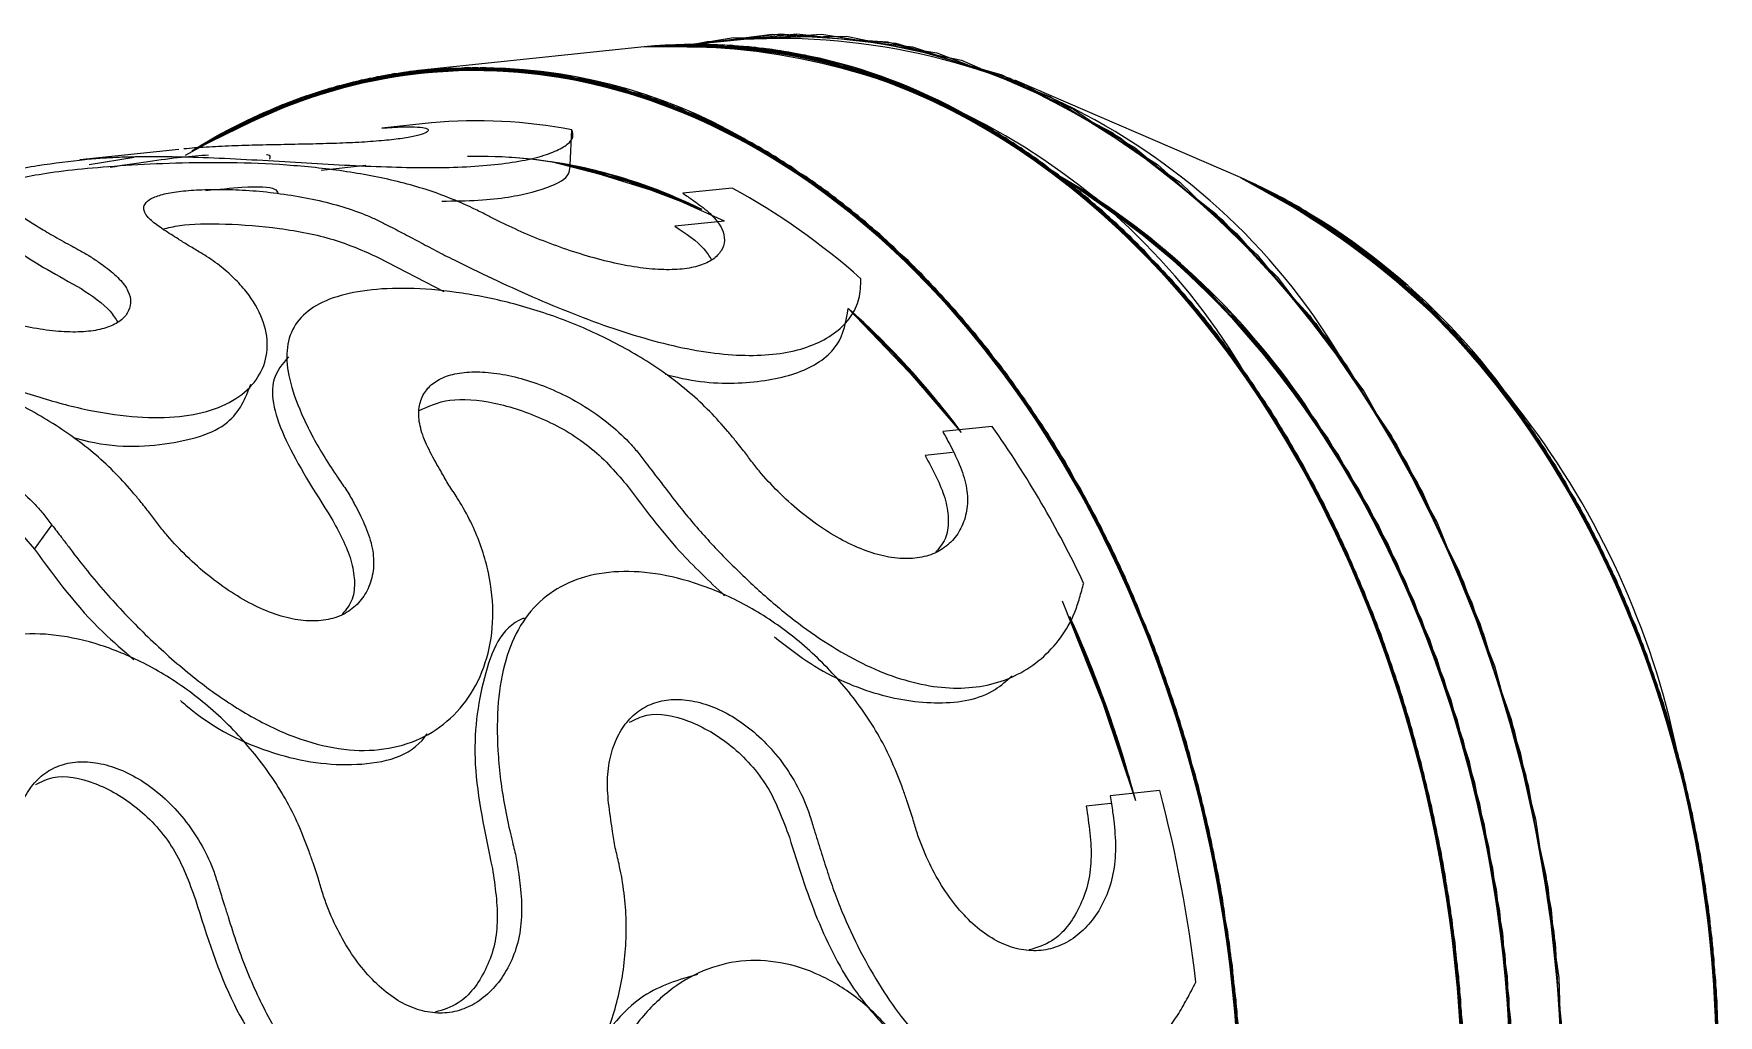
# Model space of a CAD drawing. Header units: millimetres. Extents: x -696 to 165, y -344 to 645.
# Drawn here: x 109.23 to 132.88, y 630.84 to 644.61 of the extents above; entities that cross this region are included whole.
import ezdxf

# ---------------------------------------------------------------- set-up
doc = ezdxf.new("R2010")
doc.units = ezdxf.units.MM

msp = doc.modelspace()

# ---------------------------------------------------------------- linework, layer by layer
at = {"color": 7, "linetype": 'Continuous', "lineweight": 15}
for p, q in [((117.798, 644.429), (114.671, 644.101)), ((126.174, 642.596), (123.005, 643.962)), ((111.264, 642.99), (109.874, 642.844)), ((113.892, 642.763), (113.261, 642.697))]:
    msp.add_line(p, q, dxfattribs=at)
at = {"color": 144, "linetype": 'Continuous', "lineweight": 0}
for p, q in [((114.811, 643.362), (114.116, 643.289)), ((116.758, 642.771), (116.783, 643.265)), ((110.635, 642.879), (110.006, 642.772)), ((119.036, 642.448), (118.341, 642.375)), ((118.926, 641.985), (118.231, 641.912)), ((114.062, 641.475), (114.986, 640.997)), ((122.685, 639.104), (121.99, 639.031)), ((122.13, 638.735), (121.743, 638.694)), ((109.235, 637.382), (109.482, 637.719)), ((125.037, 633.992), (124.342, 633.919)), ((124.352, 633.812), (124.006, 633.775))]:
    msp.add_line(p, q, dxfattribs=at)
at = {"color": 7, "linetype": 'Continuous', "lineweight": 15, "flags": 128}
for points in [[(128.668, 634.536), (127.972, 636.628), (127.051, 638.562), (125.927, 640.287), (124.631, 641.759), (123.196, 642.939), (121.658, 643.797), (120.059, 644.311), (118.439, 644.468), (117.798, 644.429)], [(120.655, 616.576), (122.236, 616.909), (123.74, 617.595), (125.128, 618.615), (126.364, 619.943), (127.416, 621.544), (128.257, 623.378), (128.865, 625.396), (129.224, 627.547), (129.324, 629.774), (129.165, 632.02), (128.748, 634.227), (128.086, 636.338), (127.195, 638.297), (126.099, 640.055), (124.825, 641.566), (123.408, 642.789), (121.883, 643.695), (120.29, 644.259), (118.67, 644.467), (117.798, 644.429)], [(120.719, 616.582), (121.112, 616.634), (122.675, 617.07), (124.15, 617.853), (125.498, 618.964), (126.685, 620.374), (127.679, 622.047), (128.455, 623.938), (128.993, 626), (129.279, 628.178), (129.305, 630.417), (129.071, 632.657), (128.583, 634.843), (127.854, 636.915), (126.902, 638.822), (125.752, 640.514), (124.434, 641.946), (122.981, 643.082), (121.433, 643.892), (119.828, 644.356), (118.208, 644.46), (117.798, 644.429)], [(120.719, 616.582), (121.339, 616.675), (122.892, 617.161), (124.351, 617.992), (125.678, 619.148), (126.839, 620.598), (127.804, 622.304), (128.547, 624.223), (129.05, 626.305), (129.299, 628.495), (129.288, 630.738), (129.017, 632.974), (128.494, 635.147), (127.731, 637.199), (126.749, 639.078), (125.573, 640.735), (124.233, 642.127), (122.765, 643.218), (121.206, 643.98), (119.596, 644.393), (117.978, 644.446), (117.798, 644.429)], [(127.924, 622.567), (128.634, 624.512), (129.101, 626.613), (129.313, 628.814), (129.265, 631.059), (128.958, 633.29), (128.399, 635.449), (127.604, 637.479), (126.592, 639.33), (125.391, 640.951), (124.031, 642.302), (122.547, 643.348), (120.978, 644.061), (119.365, 644.423), (117.798, 644.429)], [(120.719, 616.582), (121.452, 616.698), (123, 617.209), (124.451, 618.064), (125.767, 619.242), (126.915, 620.712), (127.864, 622.435), (128.591, 624.367), (129.076, 626.459), (129.307, 628.655), (129.277, 630.899), (128.988, 633.132), (128.447, 635.298), (127.668, 637.34), (126.671, 639.204), (125.482, 640.844), (124.132, 642.215), (122.656, 643.284), (121.092, 644.021), (119.48, 644.409), (117.863, 644.436)], [(118.497, 644.468), (118.682, 644.504), (120.291, 644.606), (121.91, 644.346), (123.495, 643.732), (125.008, 642.779), (126.407, 641.512), (127.657, 639.964), (128.726, 638.174), (129.585, 636.19), (130.213, 634.062), (130.593, 631.846), (130.716, 629.599), (130.578, 627.379), (130.183, 625.244), (129.54, 623.249), (128.668, 621.446), (127.588, 619.881), (126.328, 618.595), (124.921, 617.622), (123.403, 616.985), (121.815, 616.703), (121.41, 616.689)], [(118.497, 644.468), (119.024, 644.556), (120.639, 644.58), (122.254, 644.244), (123.827, 643.556), (125.318, 642.533), (126.688, 641.203), (127.902, 639.599), (128.928, 637.764), (129.74, 635.744), (130.316, 633.593), (130.641, 631.365), (130.708, 629.119), (130.514, 626.913), (130.065, 624.803), (129.372, 622.845), (128.453, 621.089), (127.332, 619.581), (126.038, 618.359), (124.604, 617.456), (123.068, 616.895), (121.469, 616.69), (121.41, 616.689)], [(117.527, 616.248), (119.109, 616.581), (120.613, 617.267), (122.001, 618.287), (123.237, 619.615), (124.289, 621.216), (125.13, 623.05), (125.738, 625.068), (126.096, 627.219), (126.197, 629.446), (126.038, 631.692), (125.621, 633.899), (124.959, 636.01), (124.068, 637.969), (122.972, 639.727), (121.698, 641.238), (120.281, 642.461), (118.756, 643.367), (117.162, 643.932), (115.543, 644.139), (113.938, 643.986), (112.39, 643.475), (111.354, 642.905)], [(124.797, 622.239), (125.507, 624.184), (125.974, 626.285), (126.186, 628.486), (126.138, 630.731), (125.83, 632.962), (125.272, 635.121), (124.477, 637.151), (123.465, 639.002), (122.264, 640.623), (120.904, 641.974), (119.42, 643.02), (117.851, 643.733), (116.237, 644.095), (114.621, 644.096), (113.044, 643.737), (111.547, 643.027), (111.448, 642.965)], [(126.178, 630.089), (125.944, 632.329), (125.456, 634.515), (124.727, 636.587), (123.775, 638.494), (122.625, 640.186), (121.306, 641.618), (119.854, 642.754), (118.306, 643.564), (116.701, 644.028), (115.081, 644.133), (113.488, 643.876), (111.964, 643.265), (111.48, 642.985)], [(126.161, 630.41), (125.89, 632.646), (125.367, 634.819), (124.604, 636.871), (123.622, 638.75), (122.446, 640.407), (121.106, 641.799), (119.638, 642.89), (118.079, 643.652), (116.469, 644.065), (114.851, 644.118), (113.265, 643.81), (111.755, 643.149), (111.492, 642.993)], [(125.541, 634.208), (124.845, 636.3), (123.924, 638.234), (122.8, 639.959), (121.504, 641.431), (120.068, 642.611), (118.531, 643.469), (116.932, 643.983), (115.312, 644.14), (113.713, 643.935), (112.176, 643.373), (111.518, 643.009)], [(114.071, 616.747), (115.101, 616.424), (116.721, 616.216), (118.325, 616.37), (119.873, 616.881), (121.324, 617.736), (122.64, 618.914), (123.788, 620.384), (124.737, 622.107), (125.464, 624.039), (125.949, 626.131), (126.179, 628.327), (126.15, 630.571), (125.861, 632.804), (125.32, 634.97), (124.541, 637.012), (123.544, 638.877), (122.355, 640.516), (121.005, 641.887), (119.529, 642.956), (117.965, 643.693), (116.353, 644.081), (114.736, 644.108), (114.736, 644.108)], [(118.519, 642.191), (117.872, 642.461), (116.498, 642.816)], [(118.539, 642.181), (117.351, 642.63), (116.544, 642.809)], [(118.57, 642.166), (117.317, 642.639), (116.584, 642.802)], [(118.549, 642.176), (118.286, 642.296), (116.758, 642.771)], [(126.077, 619.591), (126.714, 620.216), (127.802, 621.625), (128.695, 623.28), (129.368, 625.136), (129.804, 627.142), (129.99, 629.244), (129.921, 631.385), (129.599, 633.506), (129.033, 635.548), (128.239, 637.458), (127.237, 639.181), (126.056, 640.672), (124.727, 641.89), (123.664, 642.598)], [(126.077, 619.591), (126.371, 619.864), (127.51, 621.195), (128.461, 622.784), (129.2, 624.588), (129.705, 626.557), (129.963, 628.637), (129.967, 630.773), (129.717, 632.905), (129.219, 634.976), (128.488, 636.929), (127.543, 638.71), (126.41, 640.272), (125.119, 641.572), (123.707, 642.573), (123.664, 642.598)], [(126.077, 619.591), (127.043, 620.591), (128.078, 622.074), (128.911, 623.791), (129.518, 625.696), (129.883, 627.735), (129.996, 629.855), (129.855, 631.995), (129.462, 634.1), (128.829, 636.11), (127.973, 637.971), (126.917, 639.633), (125.69, 641.049), (124.325, 642.182), (123.664, 642.598)], [(126.174, 642.596), (127.392, 641.938), (128.718, 640.882), (129.912, 639.542), (130.94, 637.957), (131.771, 636.172), (132.383, 634.239), (132.756, 632.213), (132.882, 630.153), (132.755, 628.118), (132.38, 626.166), (131.768, 624.353), (130.936, 622.733), (129.907, 621.35), (128.712, 620.246), (128.532, 620.113)], [(126.174, 642.596), (126.487, 642.452), (127.879, 641.595), (129.162, 640.434), (130.3, 639.002), (131.261, 637.34), (132.016, 635.496), (132.544, 633.523), (132.83, 631.479), (132.866, 629.42), (132.649, 627.408), (132.188, 625.5), (131.495, 623.75), (130.589, 622.209), (129.498, 620.922), (128.532, 620.113)], [(122.227, 639.056), (121.605, 639.818), (120.677, 640.749)], [(122.227, 639.056), (121.577, 639.849), (120.678, 640.747)], [(122.227, 639.056), (121.231, 640.22), (120.679, 640.747)], [(122.227, 639.056), (121.116, 640.336), (120.723, 640.707)], [(122.227, 639.056), (121.145, 640.307), (120.728, 640.703)], [(120.719, 616.582), (122.125, 616.873), (123.636, 617.534), (125.033, 618.531), (126.282, 619.838), (127.348, 621.422), (128.204, 623.24), (128.829, 625.247), (129.206, 627.39), (129.326, 629.614), (129.185, 631.861), (128.786, 634.072), (128.141, 636.192), (127.266, 638.164), (126.183, 639.937)], [(124.701, 633.848), (124.442, 634.721), (123.674, 636.651)], [(124.701, 633.848), (124.485, 634.587), (123.781, 636.422)], [(124.701, 633.848), (124.471, 634.631), (123.786, 636.41)], [(124.701, 633.848), (124.238, 635.309), (123.808, 636.362)], [(124.701, 633.848), (124.222, 635.352), (123.809, 636.36)], [(120.719, 616.582), (120.884, 616.601), (122.456, 616.986), (123.946, 617.721), (125.315, 618.786), (126.526, 620.156), (127.55, 621.793), (128.358, 623.656), (128.931, 625.697), (129.254, 627.862), (129.318, 630.095), (129.121, 632.339), (128.668, 634.536)], [(114.471, 616.603), (114.527, 616.585), (116.142, 616.249), (117.757, 616.273), (119.329, 616.658), (120.819, 617.393), (122.188, 618.458), (123.399, 619.828), (124.423, 621.465), (125.231, 623.328), (125.804, 625.369), (126.127, 627.534), (126.19, 629.767), (125.994, 632.011), (125.541, 634.208)]]:
    msp.add_lwpolyline(points, dxfattribs=at)
at = {"color": 144, "linetype": 'Continuous', "lineweight": 0, "flags": 128}
for points in [[(120.719, 616.582), (120.769, 616.588), (122.346, 616.947), (123.843, 617.657), (125.222, 618.7), (126.446, 620.049), (127.483, 621.668), (128.308, 623.517), (128.899, 625.546), (129.239, 627.704), (129.322, 629.935), (129.143, 632.18), (128.709, 634.382), (128.03, 636.483), (127.123, 638.43), (126.013, 640.172), (124.729, 641.663), (123.302, 642.865), (121.771, 643.747), (120.174, 644.286), (118.554, 644.468), (117.798, 644.429)], [(120.719, 616.582), (120.998, 616.617), (122.566, 617.027), (124.048, 617.786), (125.407, 618.875), (126.606, 620.264), (127.615, 621.919), (128.407, 623.797), (128.963, 625.848), (129.267, 628.02), (129.312, 630.256), (129.097, 632.499), (128.627, 634.69), (127.914, 636.772), (126.977, 638.693), (125.84, 640.401), (124.533, 641.853), (123.089, 643.011), (121.546, 643.846), (119.943, 644.334), (118.323, 644.465), (117.798, 644.429)], [(120.719, 616.582), (122.014, 616.84), (123.531, 617.476), (124.938, 618.45), (126.198, 619.735), (127.278, 621.3), (128.151, 623.104), (128.793, 625.099), (129.188, 627.234), (129.326, 629.453), (129.203, 631.701), (128.823, 633.917), (128.195, 636.044), (127.336, 638.029), (126.267, 639.818), (125.017, 641.366), (123.618, 642.633), (122.106, 643.586), (120.52, 644.2), (118.901, 644.46), (117.798, 644.429)], [(129.29, 628.337), (129.297, 630.577), (129.045, 632.816), (128.539, 634.995), (127.793, 637.058), (126.826, 638.951), (125.663, 640.625), (124.334, 642.037), (122.873, 643.151), (121.319, 643.937), (119.712, 644.375), (118.093, 644.454), (117.798, 644.429)], [(124.842, 618.369), (126.114, 619.634), (127.208, 621.18), (128.096, 622.968), (128.755, 624.951), (129.168, 627.078), (129.325, 629.293), (129.221, 631.54), (128.859, 633.761), (128.248, 635.897), (127.404, 637.893), (126.35, 639.698), (125.112, 641.265), (123.722, 642.553), (122.217, 643.529), (120.635, 644.168), (119.017, 644.453), (117.798, 644.429)], [(120.719, 616.582), (121.678, 616.749), (123.214, 617.31), (124.648, 618.214), (125.942, 619.435), (127.063, 620.943), (127.982, 622.699), (128.675, 624.658), (129.125, 626.767), (129.318, 628.974), (129.251, 631.22), (128.926, 633.447), (128.35, 635.599), (127.538, 637.618), (126.512, 639.454), (125.299, 641.057), (123.928, 642.387), (122.437, 643.41), (120.864, 644.098), (119.249, 644.435), (117.798, 644.429)], [(118.497, 644.468), (119.944, 644.614), (121.564, 644.432), (123.16, 643.893), (124.692, 643.011), (126.118, 641.809), (127.403, 640.317), (128.513, 638.576), (129.42, 636.629), (130.099, 634.528), (130.533, 632.326), (130.711, 630.08), (130.629, 627.85), (130.288, 625.692), (129.698, 623.662), (128.873, 621.814), (127.835, 620.194), (126.612, 618.846), (125.233, 617.803), (123.736, 617.092), (122.159, 616.733), (121.41, 616.689)], [(118.497, 644.468), (119.713, 644.611), (121.333, 644.48), (122.935, 643.991), (124.478, 643.157), (125.922, 641.999), (127.23, 640.547), (128.367, 638.838), (129.304, 636.918), (130.016, 634.835), (130.487, 632.644), (130.702, 630.402), (130.657, 628.165), (130.353, 625.994), (129.797, 623.943), (129.005, 622.065), (127.996, 620.41), (126.797, 619.02), (125.438, 617.932), (123.956, 617.173), (122.388, 616.763), (121.41, 616.689)], [(118.497, 644.468), (119.598, 644.606), (121.217, 644.501), (122.822, 644.038), (124.371, 643.228), (125.823, 642.092), (127.142, 640.66), (128.292, 638.968), (129.244, 637.061), (129.973, 634.988), (130.461, 632.803), (130.695, 630.562), (130.669, 628.324), (130.383, 626.145), (129.845, 624.084), (129.069, 622.192), (128.075, 620.52), (126.888, 619.11), (125.54, 617.999), (124.065, 617.215), (122.502, 616.78), (121.41, 616.689)], [(126.191, 628.646), (126.124, 630.892), (125.799, 633.119), (125.223, 635.271), (124.411, 637.29), (123.385, 639.126), (122.171, 640.729), (120.801, 642.059), (119.31, 643.082), (117.737, 643.77), (116.122, 644.107), (114.507, 644.082), (112.934, 643.698), (111.489, 642.991)], [(126.162, 628.009), (126.17, 630.249), (125.918, 632.488), (125.412, 634.667), (124.666, 636.73), (123.699, 638.623), (122.536, 640.297), (121.207, 641.709), (119.746, 642.823), (118.192, 643.609), (116.585, 644.047), (114.966, 644.126), (113.377, 643.844), (111.859, 643.208), (111.501, 642.998)], [(126.199, 629.126), (126.076, 631.373), (125.696, 633.589), (125.068, 635.716), (124.209, 637.701), (123.14, 639.49), (121.89, 641.038), (120.491, 642.305), (118.979, 643.258), (117.393, 643.872), (115.774, 644.132), (114.165, 644.03), (112.607, 643.569), (111.534, 643.019)], [(121.715, 618.041), (122.987, 619.306), (124.081, 620.852), (124.969, 622.64), (125.628, 624.623), (126.041, 626.75), (126.198, 628.965), (126.094, 631.212), (125.731, 633.433), (125.121, 635.569), (124.277, 637.565), (123.223, 639.37), (121.985, 640.937), (120.595, 642.225), (119.089, 643.201), (117.507, 643.84), (115.89, 644.125), (114.279, 644.049), (112.715, 643.614), (111.553, 643.03)], [(126.195, 629.607), (126.016, 631.852), (125.582, 634.054), (124.903, 636.156), (123.996, 638.102), (122.886, 639.844), (121.601, 641.335), (120.175, 642.537), (118.644, 643.419), (117.047, 643.958), (115.427, 644.141), (113.825, 643.961), (112.283, 643.425), (111.578, 643.046)], [(123.056, 639.609), (121.794, 641.139), (120.386, 642.384), (118.867, 643.314), (117.278, 643.903), (115.658, 644.137), (114.051, 644.009), (112.498, 643.523), (111.685, 643.109)], [(120.719, 616.582), (121.79, 616.777), (123.32, 617.364), (124.745, 618.291), (126.028, 619.534), (127.136, 621.061), (128.04, 622.833), (128.716, 624.804), (129.147, 626.922), (129.322, 629.133), (129.237, 631.38), (128.893, 633.604), (128.299, 635.748), (127.472, 637.756), (126.432, 639.576), (125.206, 641.162), (123.825, 642.471), (122.327, 643.47)], [(114.249, 616.68), (115.447, 616.349), (117.067, 616.218), (118.663, 616.449), (120.193, 617.036), (121.618, 617.963), (122.901, 619.206), (124.009, 620.733), (124.913, 622.505), (125.589, 624.476), (126.02, 626.594), (126.195, 628.805), (126.11, 631.052), (125.766, 633.276), (125.172, 635.42), (124.345, 637.428), (123.304, 639.248), (122.078, 640.834), (120.698, 642.143), (119.2, 643.142)], [(118.926, 641.985), (117.838, 642.473), (116.501, 642.816)], [(118.475, 642.211), (117.42, 642.61), (116.522, 642.812)], [(118.6, 642.152), (117.283, 642.649), (116.729, 642.777)], [(118.48, 642.209), (117.905, 642.449), (116.729, 642.777)], [(126.077, 619.591), (126.195, 619.697), (127.358, 620.988), (128.338, 622.543), (129.108, 624.319), (129.647, 626.267), (129.941, 628.335), (129.982, 630.467), (129.768, 632.603), (129.305, 634.686), (128.606, 636.659), (127.69, 638.468), (126.582, 640.064), (125.312, 641.403), (123.915, 642.449), (123.664, 642.598)], [(126.077, 619.591), (126.544, 620.037), (127.658, 621.407), (128.58, 623.03), (129.286, 624.86), (129.757, 626.848), (129.979, 628.94), (129.947, 631.079), (129.661, 633.206), (129.129, 635.263), (128.366, 637.195), (127.392, 638.948), (126.234, 640.475), (124.924, 641.734), (123.664, 642.598)], [(126.077, 619.591), (127.202, 620.787), (128.21, 622.306), (129.012, 624.053), (129.585, 625.98), (129.915, 628.035), (129.992, 630.16), (129.814, 632.3), (129.386, 634.394), (128.72, 636.386), (127.833, 638.222), (126.751, 639.851), (125.502, 641.229), (124.121, 642.319), (123.664, 642.598)], [(126.174, 642.596), (127.094, 642.124), (128.444, 641.133), (129.669, 639.851), (130.735, 638.315), (131.611, 636.569), (132.271, 634.663), (132.697, 632.652), (132.876, 630.595), (132.804, 628.549), (132.481, 626.574), (131.918, 624.727), (131.131, 623.061), (130.143, 621.624), (128.981, 620.457)], [(126.174, 642.596), (126.179, 642.593), (127.588, 641.805), (128.898, 640.707), (130.07, 639.329), (131.071, 637.713), (131.873, 635.904), (132.451, 633.954), (132.79, 631.92), (132.879, 629.86), (132.717, 627.833), (132.307, 625.897), (131.662, 624.109)], [(126.174, 642.596), (126.994, 642.183), (128.351, 641.214), (129.587, 639.952), (130.665, 638.432), (131.555, 636.7), (132.232, 634.803), (132.675, 632.798), (132.872, 630.742), (132.817, 628.693), (132.512, 626.712), (131.966, 624.854), (131.194, 623.173), (130.219, 621.718), (129.069, 620.531), (128.532, 620.113)], [(126.174, 642.596), (126.793, 642.295), (128.164, 641.371), (129.419, 640.149), (130.522, 638.663), (131.441, 636.958), (132.149, 635.082), (132.626, 633.089), (132.859, 631.037), (132.84, 628.983), (132.571, 626.988), (132.058, 625.11), (131.318, 623.401), (130.37, 621.911), (129.243, 620.683), (128.532, 620.113)], [(126.174, 642.596), (126.894, 642.24), (128.258, 641.293), (129.503, 640.051), (130.594, 638.548), (131.499, 636.829), (132.191, 634.943), (132.651, 632.944), (132.866, 630.889), (132.829, 628.838), (132.542, 626.85), (132.013, 624.981), (131.257, 623.286), (130.295, 621.814), (129.156, 620.606), (128.532, 620.113)], [(126.174, 642.596), (126.691, 642.349), (128.069, 641.447), (129.334, 640.245), (130.449, 638.777), (131.382, 637.086), (132.106, 635.221), (132.6, 633.234), (132.851, 631.184), (132.85, 629.129)], [(126.174, 642.596), (127.293, 642.001), (128.628, 640.967), (129.832, 639.646), (130.873, 638.077), (131.719, 636.305), (132.347, 634.381), (132.738, 632.36), (132.881, 630.3), (132.773, 628.261), (132.415, 626.301), (131.819, 624.477), (131.002, 622.841), (129.987, 621.44), (128.803, 620.314), (128.532, 620.113)], [(126.174, 642.596), (127.49, 641.872), (128.808, 640.795), (129.992, 639.436), (131.006, 637.835), (131.823, 636.038), (132.417, 634.097), (132.774, 632.067), (132.881, 630.006), (132.737, 627.975), (132.344, 626.031), (131.715, 624.231), (130.868, 622.625), (129.827, 621.261), (128.622, 620.178), (128.532, 620.113)], [(126.174, 642.596), (126.385, 642.501), (127.782, 641.667), (129.075, 640.526), (130.224, 639.112), (131.199, 637.465), (131.969, 635.633), (132.514, 633.667), (132.818, 631.626), (132.871, 629.567), (132.673, 627.549), (132.229, 625.631), (131.552, 623.869), (130.66, 622.311), (129.581, 621.005), (128.532, 620.113)], [(126.174, 642.596), (126.589, 642.401), (127.974, 641.522), (129.248, 640.34), (130.375, 638.89), (131.322, 637.214), (132.061, 635.359), (132.573, 633.379), (132.841, 631.331), (132.858, 629.274), (132.625, 627.268), (132.146, 625.369), (131.437, 623.632), (130.517, 622.108), (129.414, 620.841), (128.532, 620.113)], [(122.227, 639.056), (121.939, 639.424), (120.665, 640.759)], [(122.19, 639.105), (121.202, 640.249), (120.678, 640.748)], [(122.227, 639.056), (121.55, 639.88), (120.679, 640.747)], [(122.227, 639.056), (121.633, 639.787), (120.692, 640.735)], [(122.255, 639.018), (121.173, 640.278), (120.721, 640.709)], [(127.573, 640.083), (128.656, 638.309), (129.531, 636.337), (130.176, 634.218), (130.574, 632.006), (130.716, 629.76), (130.596, 627.536), (130.219, 625.393), (129.594, 623.386), (128.738, 621.568), (127.671, 619.984), (126.423, 618.677), (125.026, 617.68), (123.515, 617.019), (121.93, 616.711), (121.41, 616.689)], [(114.222, 616.69), (115.794, 616.291), (117.413, 616.238), (118.998, 616.546), (120.509, 617.206), (121.906, 618.203), (123.154, 619.51), (124.221, 621.094), (125.077, 622.912), (125.702, 624.919), (126.079, 627.062), (126.199, 629.286), (126.058, 631.533), (125.659, 633.744), (125.014, 635.864), (124.139, 637.836), (123.056, 639.609)], [(126.077, 619.591), (126.88, 620.4), (127.942, 621.847), (128.805, 623.534), (129.446, 625.414), (129.846, 627.438), (129.996, 629.549), (129.891, 631.691), (129.533, 633.804), (128.934, 635.831), (128.108, 637.716), (127.079, 639.409)], [(130.148, 639.221), (131.135, 637.59), (131.922, 635.769), (132.483, 633.811), (132.804, 631.773), (132.876, 629.713), (132.696, 627.691), (132.269, 625.764), (131.607, 623.988), (130.731, 622.415), (129.664, 621.089), (128.532, 620.113)], [(124.701, 633.848), (124.5, 634.542), (123.775, 636.435)], [(124.701, 633.848), (124.457, 634.676), (123.791, 636.399)], [(124.701, 633.848), (124.27, 635.221), (123.804, 636.372)], [(124.701, 633.848), (124.254, 635.265), (123.806, 636.366)], [(124.701, 633.848), (124.032, 635.841), (123.807, 636.363)], [(132.31, 634.522), (132.718, 632.506), (132.879, 630.447), (132.789, 628.405), (132.449, 626.437), (131.869, 624.602), (131.067, 622.95), (130.065, 621.531), (128.892, 620.385), (128.532, 620.113)]]:
    msp.add_lwpolyline(points, dxfattribs=at)
at = {"color": 144, "linetype": 'Continuous', "lineweight": 0}
for centre, radius, start, end in [((118.529, 636.708), 7.756, 60.6829, 95.4067), ((119.692, 635.357), 9.189, 30.9487, 97.476), ((115.471, 636.626), 7.508, 60.2232, 121.457), ((115.458, 635.892), 7.001, 65.6599, 91.1548), ((115.346, 635.516), 7.39, 64.4139, 80.835), ((115.325, 635.457), 7.453, 63.8208, 79.1451), ((118.227, 633.353), 10.725, 34.3813, 59.5389), ((120.761, 632.114), 11.796, 11.7798, 62.691), ((122.274, 633.976), 9.461, 33.6731, 65.6591), ((114.392, 633.943), 9.69, 48.2667, 61.3697), ((113.043, 632.2), 11.461, 36.7401, 48.293), ((113.004, 632.166), 11.512, 36.7606, 47.9281), ((108.776, 629.605), 16.481, 14.9191, 24.3683), ((108.751, 629.597), 16.507, 14.9254, 24.2544), ((107.34, 629.264), 18.318, 6.3942, 14.9597)]:
    msp.add_arc(centre, radius, start, end, dxfattribs=at)
at = {"color": 7, "linetype": 'Continuous', "lineweight": 15}
for centre, radius, start, end in [((118.192, 635.093), 9.345, 31.2251, 92.4166), ((115.51, 636.581), 7.567, 95.875, 121.3985), ((115.461, 636.474), 6.918, 78.9876, 95.3978), ((115.417, 635.742), 7.155, 65.2776, 86.232), ((115.348, 635.522), 7.384, 64.3124, 80.9271), ((115.323, 635.45), 7.461, 63.8632, 79.0888), ((113.033, 632.191), 11.474, 36.747, 48.2957), ((113.053, 632.209), 11.447, 36.7332, 48.2883), ((110.613, 630.579), 14.779, 25.343, 35.228), ((108.763, 629.601), 16.494, 14.9224, 24.3042), ((108.74, 629.593), 16.518, 14.9283, 24.2177)]:
    msp.add_arc(centre, radius, start, end, dxfattribs=at)
at = {"color": 144, "linetype": 'Continuous', "lineweight": 0}
for points, knots in [([(109.946, 642.851), (110.026, 642.858), (110.185, 642.872), (110.43, 642.884), (110.685, 642.891), (111.045, 642.892), (111.527, 642.883), (112.132, 642.856), (112.748, 642.82), (113.364, 642.783), (113.964, 642.752), (114.535, 642.735), (115.067, 642.735), (115.544, 642.759), (115.959, 642.806), (116.3, 642.875), (116.558, 642.962), (116.735, 643.062), (116.801, 643.149), (116.798, 643.217), (116.788, 643.249), (116.783, 643.265)], [0, 0, 0, 0, 0.03208, 0.064054, 0.095876, 0.127664, 0.191357, 0.254821, 0.317917, 0.380404, 0.442694, 0.504695, 0.566396, 0.628012, 0.689611, 0.751139, 0.81291, 0.875066, 0.937353, 0.968618, 1, 1, 1, 1]), ([(114.116, 643.289), (114.164, 643.293), (114.247, 643.3), (114.407, 643.308), (114.582, 643.31), (114.727, 643.295), (114.778, 643.267), (114.75, 643.23), (114.645, 643.191), (114.469, 643.153), (114.225, 643.121), (113.922, 643.096), (113.574, 643.078), (113.193, 643.067), (112.794, 643.059), (112.39, 643.051), (112.001, 643.04), (111.701, 643.025), (111.485, 643.011), (111.386, 643.002), (111.336, 642.997)], [0, 0, 0, 0, 0.037586, 0.064255, 0.12723, 0.189295, 0.251986, 0.314945, 0.377155, 0.438811, 0.499758, 0.561114, 0.622703, 0.684321, 0.746812, 0.809827, 0.873255, 0.936776, 0.968416, 1, 1, 1, 1]), ([(115.561, 642.084), (115.503, 642.112), (115.403, 642.161), (115.2, 642.254), (114.948, 642.357), (114.609, 642.47), (114.126, 642.595), (113.482, 642.709), (112.681, 642.785), (111.883, 642.81), (111.121, 642.798), (110.424, 642.761), (109.82, 642.709), (109.331, 642.646), (108.977, 642.573), (108.772, 642.484), (108.722, 642.37), (108.827, 642.221), (109.043, 642.061), (109.279, 641.909), (109.489, 641.784), (109.685, 641.675), (109.861, 641.58), (109.95, 641.53), (110.002, 641.5)], [0, 0, 0, 0, 0.01866, 0.031955, 0.063741, 0.095406, 0.127145, 0.190448, 0.253123, 0.315389, 0.377216, 0.438697, 0.5, 0.561304, 0.62279, 0.684608, 0.746879, 0.809341, 0.872758, 0.904994, 0.936399, 0.968174, 0.981425, 1, 1, 1, 1]), ([(114.958, 642.265), (115.134, 642.267), (115.654, 642.275), (116.265, 642.382), (116.751, 642.571), (116.756, 642.704), (116.758, 642.771)], [0, 0, 0, 0, 0.145912, 0.429907, 0.714264, 1, 1, 1, 1]), ([(111.392, 641.646), (111.345, 641.676), (111.266, 641.727), (111.113, 641.823), (110.945, 641.932), (110.806, 642.054), (110.76, 642.159), (110.791, 642.247), (110.898, 642.319), (111.075, 642.374), (111.32, 642.411), (111.622, 642.43), (111.969, 642.431), (112.348, 642.411), (112.744, 642.366), (113.143, 642.297), (113.525, 642.202), (113.819, 642.102), (114.028, 642.011), (114.124, 641.962), (114.171, 641.938)], [0, 0, 0, 0, 0.037586, 0.064255, 0.12723, 0.189295, 0.251986, 0.314945, 0.377155, 0.438811, 0.499758, 0.561114, 0.622703, 0.684321, 0.746812, 0.809827, 0.873255, 0.936776, 0.968416, 1, 1, 1, 1]), ([(118.341, 642.375), (118.387, 642.345), (118.466, 642.292), (118.616, 642.184), (118.778, 642.048), (118.905, 641.875), (118.937, 641.711), (118.891, 641.564), (118.773, 641.443), (118.588, 641.354), (118.34, 641.305), (118.041, 641.298), (117.702, 641.33), (117.335, 641.401), (116.952, 641.505), (116.568, 641.633), (116.198, 641.778), (115.911, 641.906), (115.704, 642.008), (115.609, 642.058), (115.561, 642.084)], [0, 0, 0, 0, 0.037586, 0.064255, 0.12723, 0.189295, 0.251986, 0.314945, 0.377155, 0.438811, 0.499758, 0.561114, 0.622703, 0.684321, 0.746812, 0.809827, 0.873255, 0.936776, 0.968416, 1, 1, 1, 1]), ([(109.043, 642.082), (109.027, 642.079), (108.725, 642.032), (108.656, 641.889), (108.919, 641.579), (109.568, 641.218), (109.892, 641.037)], [0, 0, 0, 0, 0.018526, 0.345504, 0.672289, 1, 1, 1, 1]), ([(111.044, 641.873), (111.115, 641.891), (111.316, 641.943), (111.907, 641.955), (112.672, 641.897), (113.462, 641.744), (113.862, 641.565), (114.062, 641.475)], [0, 0, 0, 0, 0.120844, 0.341045, 0.561328, 0.780782, 1, 1, 1, 1]), ([(114.171, 641.938), (114.248, 641.899), (114.401, 641.821), (114.633, 641.697), (114.874, 641.569), (115.212, 641.396), (115.663, 641.179), (116.226, 640.922), (116.799, 640.682), (117.371, 640.471), (117.933, 640.298), (118.474, 640.173), (118.983, 640.103), (119.45, 640.094), (119.867, 640.144), (120.22, 640.256), (120.503, 640.422), (120.712, 640.635), (120.811, 640.847), (120.837, 641.033), (120.841, 641.127), (120.843, 641.174)], [0, 0, 0, 0, 0.03208, 0.064054, 0.095876, 0.127664, 0.191357, 0.254821, 0.317917, 0.380404, 0.442694, 0.504695, 0.566396, 0.628012, 0.689611, 0.751139, 0.81291, 0.875066, 0.937353, 0.968618, 1, 1, 1, 1]), ([(118.231, 641.912), (118.387, 641.808), (118.615, 641.655), (118.713, 641.491), (118.744, 641.439)], [0, 0, 0, 0, 0.684875, 1, 1, 1, 1]), ([(105.832, 641.063), (105.891, 641.034), (105.99, 640.984), (106.19, 640.879), (106.435, 640.747), (106.761, 640.578), (107.221, 640.353), (107.825, 640.073), (108.57, 639.76), (109.312, 639.501), (110.028, 639.314), (110.693, 639.219), (111.287, 639.225), (111.786, 639.334), (112.171, 639.539), (112.424, 639.827), (112.529, 640.176), (112.479, 640.56), (112.304, 640.888), (112.091, 641.139), (111.894, 641.321), (111.705, 641.457), (111.532, 641.565), (111.443, 641.616), (111.392, 641.646)], [0, 0, 0, 0, 0.01866, 0.031955, 0.063741, 0.095406, 0.127145, 0.190448, 0.253123, 0.315389, 0.377216, 0.438697, 0.5, 0.561304, 0.62279, 0.684608, 0.746879, 0.809341, 0.872758, 0.904994, 0.936399, 0.968174, 0.981425, 1, 1, 1, 1]), ([(110.002, 641.5), (110.048, 641.47), (110.127, 641.418), (110.277, 641.309), (110.439, 641.174), (110.566, 641), (110.598, 640.837), (110.553, 640.69), (110.434, 640.568), (110.249, 640.48), (110.001, 640.431), (109.702, 640.423), (109.363, 640.456), (108.996, 640.526), (108.614, 640.63), (108.229, 640.758), (107.859, 640.904), (107.572, 641.031), (107.365, 641.134), (107.27, 641.184), (107.222, 641.209)], [0, 0, 0, 0, 0.037586, 0.064255, 0.12723, 0.189295, 0.251986, 0.314945, 0.377155, 0.438811, 0.499758, 0.561114, 0.622703, 0.684321, 0.746812, 0.809827, 0.873255, 0.936776, 0.968416, 1, 1, 1, 1]), ([(109.892, 641.037), (110.048, 640.933), (110.276, 640.781), (110.374, 640.617), (110.405, 640.565)], [0, 0, 0, 0, 0.684875, 1, 1, 1, 1]), ([(119.211, 638.74), (119.165, 638.797), (119.087, 638.896), (118.927, 639.089), (118.724, 639.315), (118.441, 639.58), (118.026, 639.905), (117.454, 640.258), (116.719, 640.594), (115.969, 640.836), (115.238, 640.986), (114.558, 641.051), (113.959, 641.033), (113.465, 640.936), (113.094, 640.761), (112.858, 640.509), (112.761, 640.179), (112.8, 639.771), (112.942, 639.37), (113.11, 639.018), (113.265, 638.741), (113.411, 638.51), (113.545, 638.314), (113.612, 638.215), (113.652, 638.157)], [0, 0, 0, 0, 0.01866, 0.031955, 0.063741, 0.095406, 0.127145, 0.190448, 0.253123, 0.315389, 0.377216, 0.438697, 0.5, 0.561304, 0.62279, 0.684608, 0.746879, 0.809341, 0.872758, 0.904994, 0.936399, 0.968174, 0.981425, 1, 1, 1, 1]), ([(118.096, 639.836), (118.153, 639.821), (118.572, 639.709), (119.259, 639.691), (120.04, 639.84), (120.572, 640.214), (120.634, 640.577), (120.665, 640.759)], [0, 0, 0, 0, 0.037368, 0.277673, 0.517857, 0.758345, 1, 1, 1, 1]), ([(112.803, 640.081), (112.72, 639.982), (112.49, 639.711), (112.695, 638.941), (113.167, 638.194), (113.404, 637.82)], [0, 0, 0, 0, 0.222686, 0.610793, 1, 1, 1, 1]), ([(109.78, 638.95), (109.793, 638.946), (110.283, 638.801), (111.103, 638.816), (112.032, 639.081), (112.199, 639.501), (112.277, 639.698)], [0, 0, 0, 0, 0.009559, 0.35325, 0.696863, 1, 1, 1, 1]), ([(115.041, 638.302), (115.008, 638.361), (114.95, 638.462), (114.839, 638.657), (114.719, 638.885), (114.632, 639.148), (114.628, 639.375), (114.692, 639.565), (114.823, 639.713), (115.014, 639.816), (115.264, 639.869), (115.561, 639.872), (115.893, 639.826), (116.249, 639.728), (116.612, 639.581), (116.967, 639.389), (117.299, 639.155), (117.543, 638.932), (117.711, 638.741), (117.784, 638.643), (117.821, 638.594)], [0, 0, 0, 0, 0.037586, 0.064255, 0.12723, 0.189295, 0.251986, 0.314945, 0.377155, 0.438811, 0.499758, 0.561114, 0.622703, 0.684321, 0.746812, 0.809827, 0.873255, 0.936776, 0.968416, 1, 1, 1, 1]), ([(114.64, 639.325), (114.77, 639.387), (115.034, 639.511), (115.684, 639.461), (116.399, 639.226), (117.097, 638.816), (117.415, 638.443), (117.574, 638.257)], [0, 0, 0, 0, 0.195842, 0.397258, 0.59875, 0.799483, 1, 1, 1, 1]), ([(121.99, 639.031), (122.024, 638.972), (122.08, 638.87), (122.185, 638.666), (122.291, 638.419), (122.351, 638.119), (122.324, 637.849), (122.228, 637.616), (122.07, 637.431), (121.861, 637.304), (121.605, 637.242), (121.315, 637.248), (121, 637.319), (120.671, 637.453), (120.34, 637.643), (120.016, 637.878), (119.711, 638.149), (119.482, 638.392), (119.32, 638.591), (119.247, 638.69), (119.211, 638.74)], [0, 0, 0, 0, 0.037586, 0.064255, 0.12723, 0.189295, 0.251986, 0.314945, 0.377155, 0.438811, 0.499758, 0.561114, 0.622703, 0.684321, 0.746812, 0.809827, 0.873255, 0.936776, 0.968416, 1, 1, 1, 1]), ([(117.821, 638.594), (117.88, 638.517), (117.999, 638.363), (118.178, 638.128), (118.363, 637.892), (118.626, 637.58), (118.983, 637.2), (119.434, 636.77), (119.902, 636.378), (120.38, 636.041), (120.861, 635.767), (121.34, 635.569), (121.807, 635.45), (122.254, 635.418), (122.672, 635.471), (123.051, 635.611), (123.381, 635.832), (123.656, 636.124), (123.825, 636.425), (123.915, 636.696), (123.951, 636.835), (123.97, 636.905)], [0, 0, 0, 0, 0.03208, 0.064054, 0.095876, 0.127664, 0.191357, 0.254821, 0.317917, 0.380404, 0.442694, 0.504695, 0.566396, 0.628012, 0.689611, 0.751139, 0.81291, 0.875066, 0.937353, 0.968618, 1, 1, 1, 1]), ([(121.743, 638.694), (121.852, 638.495), (122.014, 638.198), (122.08, 637.81), (122.056, 637.534), (121.951, 637.407), (121.896, 637.341)], [0, 0, 0, 0, 0.395652, 0.591056, 0.788395, 1, 1, 1, 1]), ([(109.482, 637.719), (109.527, 637.661), (109.605, 637.561), (109.758, 637.359), (109.947, 637.113), (110.199, 636.807), (110.561, 636.409), (111.044, 635.935), (111.653, 635.427), (112.278, 635.015), (112.903, 634.72), (113.512, 634.559), (114.086, 634.544), (114.605, 634.674), (115.047, 634.945), (115.389, 635.342), (115.611, 635.843), (115.698, 636.422), (115.645, 636.945), (115.53, 637.369), (115.406, 637.687), (115.274, 637.938), (115.147, 638.143), (115.08, 638.244), (115.041, 638.302)], [0, 0, 0, 0, 0.01866, 0.031955, 0.063741, 0.095406, 0.127145, 0.190448, 0.253123, 0.315389, 0.377216, 0.438697, 0.5, 0.561304, 0.62279, 0.684608, 0.746879, 0.809341, 0.872758, 0.904994, 0.936399, 0.968174, 0.981425, 1, 1, 1, 1]), ([(117.574, 638.257), (117.801, 637.951), (118.195, 637.42), (118.71, 636.933), (118.928, 636.727)], [0, 0, 0, 0, 0.575704, 1, 1, 1, 1]), ([(113.652, 638.157), (113.685, 638.097), (113.741, 637.996), (113.846, 637.791), (113.953, 637.544), (114.012, 637.244), (113.985, 636.974), (113.889, 636.741), (113.731, 636.557), (113.522, 636.429), (113.266, 636.368), (112.976, 636.373), (112.661, 636.444), (112.332, 636.578), (112.001, 636.769), (111.677, 637.004), (111.373, 637.275), (111.143, 637.517), (110.981, 637.716), (110.908, 637.815), (110.872, 637.865)], [0, 0, 0, 0, 0.037586, 0.064255, 0.12723, 0.189295, 0.251986, 0.314945, 0.377155, 0.438811, 0.499758, 0.561114, 0.622703, 0.684321, 0.746812, 0.809827, 0.873255, 0.936776, 0.968416, 1, 1, 1, 1]), ([(113.404, 637.82), (113.513, 637.621), (113.675, 637.324), (113.741, 636.936), (113.717, 636.66), (113.612, 636.532), (113.557, 636.466)], [0, 0, 0, 0, 0.395652, 0.591056, 0.788395, 1, 1, 1, 1]), ([(109.235, 637.382), (109.533, 636.976), (109.941, 636.419), (110.486, 635.958), (110.633, 635.834)], [0, 0, 0, 0, 0.730183, 1, 1, 1, 1]), ([(121.563, 633.628), (121.538, 633.703), (121.496, 633.832), (121.407, 634.087), (121.287, 634.39), (121.105, 634.754), (120.815, 635.211), (120.386, 635.729), (119.795, 636.252), (119.156, 636.652), (118.505, 636.926), (117.873, 637.068), (117.29, 637.076), (116.78, 636.953), (116.361, 636.701), (116.045, 636.326), (115.836, 635.836), (115.732, 635.243), (115.731, 634.675), (115.773, 634.191), (115.828, 633.816), (115.891, 633.508), (115.954, 633.25), (115.985, 633.12), (116.003, 633.045)], [0, 0, 0, 0, 0.0186597, 0.0319549, 0.0637412, 0.0954062, 0.1271454, 0.1904484, 0.2531234, 0.3153892, 0.3772158, 0.4386966, 0.5000004, 0.5613035, 0.6227903, 0.6846084, 0.746879, 0.8093411, 0.8727575, 0.9049937, 0.9363988, 0.9681745, 0.9814248, 1, 1, 1, 1]), ([(116.111, 636.414), (116.105, 636.411), (115.789, 636.29), (115.515, 635.606), (115.345, 634.407), (115.56, 633.403), (115.667, 632.901)], [0, 0, 0, 0, 0.0063, 0.337351, 0.668206, 1, 1, 1, 1]), ([(113.224, 632.753), (113.199, 632.828), (113.157, 632.957), (113.068, 633.212), (112.948, 633.516), (112.766, 633.879), (112.476, 634.336), (112.047, 634.855), (111.456, 635.377), (110.817, 635.778), (110.166, 636.052), (109.534, 636.193), (108.951, 636.202), (108.441, 636.079), (108.022, 635.827), (107.706, 635.451), (107.497, 634.961), (107.393, 634.368), (107.392, 633.801), (107.434, 633.317), (107.489, 632.941), (107.552, 632.633), (107.615, 632.376), (107.646, 632.246), (107.664, 632.17)], [0, 0, 0, 0, 0.01866, 0.031955, 0.063741, 0.095406, 0.127145, 0.190448, 0.253123, 0.315389, 0.377216, 0.438697, 0.5, 0.561304, 0.62279, 0.684608, 0.746879, 0.809341, 0.872758, 0.904994, 0.936399, 0.968174, 0.981425, 1, 1, 1, 1]), ([(119.629, 636.149), (119.778, 636.032), (120.235, 635.673), (121.036, 635.318), (121.941, 635.178), (122.618, 635.29), (122.888, 635.536), (122.964, 635.605)], [0, 0, 0, 0, 0.124599, 0.382668, 0.640685, 0.898572, 1, 1, 1, 1]), ([(111.289, 635.256), (111.313, 635.235), (111.723, 634.87), (112.617, 634.447), (113.763, 634.291), (114.541, 634.473), (114.738, 634.778), (114.748, 634.793)], [0, 0, 0, 0, 0.020011, 0.340823, 0.661936, 0.982977, 1, 1, 1, 1]), ([(117.393, 633.19), (117.381, 633.267), (117.359, 633.398), (117.318, 633.654), (117.279, 633.957), (117.284, 634.31), (117.358, 634.619), (117.485, 634.877), (117.662, 635.078), (117.882, 635.214), (118.141, 635.278), (118.428, 635.27), (118.733, 635.19), (119.042, 635.041), (119.342, 634.824), (119.619, 634.55), (119.858, 634.226), (120.019, 633.926), (120.116, 633.674), (120.154, 633.546), (120.173, 633.482)], [0, 0, 0, 0, 0.037586, 0.064255, 0.12723, 0.189295, 0.251986, 0.314945, 0.377155, 0.438811, 0.499758, 0.561114, 0.622703, 0.684321, 0.746812, 0.809827, 0.873255, 0.936776, 0.968416, 1, 1, 1, 1]), ([(117.594, 634.952), (117.672, 634.992), (117.903, 635.108), (118.426, 635.003), (119.032, 634.656), (119.566, 634.074), (119.747, 633.583), (119.837, 633.338)], [0, 0, 0, 0, 0.112765, 0.33499, 0.557297, 0.778768, 1, 1, 1, 1]), ([(109.054, 632.316), (109.042, 632.392), (109.02, 632.523), (108.979, 632.779), (108.94, 633.082), (108.945, 633.436), (109.019, 633.744), (109.147, 634.003), (109.323, 634.203), (109.543, 634.339), (109.802, 634.403), (110.089, 634.395), (110.394, 634.316), (110.703, 634.166), (111.003, 633.949), (111.28, 633.675), (111.52, 633.351), (111.68, 633.051), (111.777, 632.8), (111.815, 632.671), (111.834, 632.607)], [0, 0, 0, 0, 0.037586, 0.064255, 0.12723, 0.189295, 0.251986, 0.314945, 0.377155, 0.438811, 0.499758, 0.561114, 0.622703, 0.684321, 0.746812, 0.809827, 0.873255, 0.936776, 0.968416, 1, 1, 1, 1]), ([(109.255, 634.078), (109.333, 634.117), (109.564, 634.233), (110.087, 634.128), (110.693, 633.782), (111.227, 633.2), (111.408, 632.709), (111.498, 632.463)], [0, 0, 0, 0, 0.112765, 0.33499, 0.557297, 0.778768, 1, 1, 1, 1]), ([(124.342, 633.919), (124.354, 633.843), (124.375, 633.712), (124.407, 633.451), (124.427, 633.14), (124.384, 632.771), (124.268, 632.444), (124.098, 632.167), (123.885, 631.951), (123.64, 631.805), (123.373, 631.737), (123.094, 631.749), (122.814, 631.839), (122.541, 632.004), (122.285, 632.239), (122.05, 632.531), (121.847, 632.871), (121.707, 633.18), (121.618, 633.435), (121.581, 633.564), (121.563, 633.628)], [0, 0, 0, 0, 0.037586, 0.064255, 0.12723, 0.189295, 0.251986, 0.314945, 0.377155, 0.438811, 0.499758, 0.561114, 0.622703, 0.684321, 0.746812, 0.809827, 0.873255, 0.936776, 0.968416, 1, 1, 1, 1]), ([(124.006, 633.775), (124.044, 633.521), (124.1, 633.142), (124.036, 632.66), (123.875, 632.247), (123.601, 631.876), (123.314, 631.79), (123.203, 631.757)], [0, 0, 0, 0, 0.277038, 0.413861, 0.552038, 0.826434, 1, 1, 1, 1]), ([(119.837, 633.338), (119.957, 632.953), (120.198, 632.185), (120.668, 631.257), (121.028, 630.85), (121.161, 630.7)], [0, 0, 0, 0, 0.3888674, 0.7754866, 1, 1, 1, 1]), ([(120.173, 633.482), (120.204, 633.382), (120.267, 633.183), (120.36, 632.884), (120.46, 632.587), (120.61, 632.199), (120.828, 631.735), (121.121, 631.22), (121.443, 630.76), (121.794, 630.371), (122.169, 630.058), (122.566, 629.833), (122.978, 629.697), (123.399, 629.657), (123.821, 629.711), (124.233, 629.861), (124.624, 630.101), (124.984, 630.422), (125.246, 630.758), (125.422, 631.065), (125.503, 631.224), (125.544, 631.304)], [0, 0, 0, 0, 0.03208, 0.064054, 0.095876, 0.127664, 0.191357, 0.254821, 0.317917, 0.380404, 0.442694, 0.504695, 0.566396, 0.628012, 0.689611, 0.751139, 0.81291, 0.875066, 0.937353, 0.968618, 1, 1, 1, 1]), ([(111.834, 632.607), (111.858, 632.532), (111.899, 632.403), (111.979, 632.144), (112.078, 631.832), (112.22, 631.45), (112.437, 630.962), (112.746, 630.392), (113.166, 629.797), (113.634, 629.323), (114.141, 628.987), (114.676, 628.804), (115.226, 628.781), (115.769, 628.919), (116.285, 629.213), (116.745, 629.65), (117.125, 630.213), (117.399, 630.879), (117.522, 631.498), (117.552, 632.013), (117.538, 632.406), (117.495, 632.723), (117.441, 632.984), (117.411, 633.115), (117.393, 633.19)], [0, 0, 0, 0, 0.0186597, 0.0319549, 0.0637412, 0.0954062, 0.1271454, 0.1904484, 0.2531234, 0.3153892, 0.3772158, 0.4386966, 0.5000004, 0.5613035, 0.6227903, 0.6846084, 0.746879, 0.8093411, 0.8727575, 0.9049937, 0.9363988, 0.9681745, 0.9814248, 1, 1, 1, 1]), ([(116.003, 633.045), (116.015, 632.968), (116.036, 632.837), (116.068, 632.577), (116.088, 632.266), (116.045, 631.896), (115.929, 631.57), (115.759, 631.293), (115.546, 631.076), (115.301, 630.93), (115.034, 630.862), (114.755, 630.874), (114.475, 630.964), (114.202, 631.129), (113.946, 631.365), (113.711, 631.657), (113.508, 631.996), (113.368, 632.305), (113.279, 632.56), (113.242, 632.689), (113.224, 632.753)], [0, 0, 0, 0, 0.037586, 0.064255, 0.12723, 0.189295, 0.251986, 0.314945, 0.377155, 0.438811, 0.499758, 0.561114, 0.622703, 0.684321, 0.746812, 0.809827, 0.873255, 0.936776, 0.968416, 1, 1, 1, 1]), ([(115.667, 632.901), (115.705, 632.647), (115.761, 632.267), (115.697, 631.785), (115.536, 631.372), (115.263, 631.002), (114.975, 630.916), (114.864, 630.883)], [0, 0, 0, 0, 0.2770378, 0.4138605, 0.5520384, 0.8264337, 1, 1, 1, 1]), ([(111.498, 632.463), (111.658, 631.953), (111.971, 630.95), (112.525, 630.189), (112.796, 629.816)], [0, 0, 0, 0, 0.509682, 1, 1, 1, 1]), ([(118.548, 631.414), (118.286, 631.337), (117.672, 631.158), (116.955, 630.211), (116.412, 628.829), (116.293, 627.78), (116.233, 627.255)], [0, 0, 0, 0, 0.198979, 0.465839, 0.732541, 1, 1, 1, 1]), ([(122.15, 627.76), (122.151, 627.838), (122.152, 627.972), (122.149, 628.238), (122.131, 628.558), (122.074, 628.947), (121.942, 629.443), (121.697, 630.019), (121.298, 630.617), (120.814, 631.089), (120.276, 631.422), (119.713, 631.602), (119.153, 631.624), (118.62, 631.487), (118.132, 631.197), (117.702, 630.762), (117.339, 630.201), (117.044, 629.533), (116.857, 628.907), (116.741, 628.384), (116.671, 627.983), (116.633, 627.659), (116.61, 627.39), (116.598, 627.256), (116.591, 627.177)], [0, 0, 0, 0, 0.01866, 0.031955, 0.063741, 0.095406, 0.127145, 0.190448, 0.253123, 0.315389, 0.377216, 0.438697, 0.5, 0.561304, 0.62279, 0.684608, 0.746879, 0.809341, 0.872758, 0.904994, 0.936399, 0.968174, 0.981425, 1, 1, 1, 1])]:
    msp.add_open_spline(points, degree=3, knots=knots, dxfattribs=at)
at = {"color": 7, "linetype": 'Continuous', "lineweight": 15}
for points, knots in [([(108.07, 642.551), (108.214, 642.576), (108.615, 642.647), (109.312, 642.776), (109.735, 642.826), (109.946, 642.851)], [0, 0, 0, 0, 0.217821, 0.608524, 1, 1, 1, 1]), ([(110.3, 642.742), (110.66, 642.797), (111.202, 642.881), (111.561, 642.906), (111.681, 642.915)], [0, 0, 0, 0, 0.66363, 1, 1, 1, 1]), ([(112.497, 642.918), (112.497, 642.918), (112.558, 642.914), (112.547, 642.885), (112.537, 642.855)], [0, 0, 0, 0, 0.002317, 1, 1, 1, 1]), ([(111.645, 642.415), (111.823, 642.432), (112.266, 642.474), (112.613, 642.472), (112.649, 642.395), (112.66, 642.371)], [0, 0, 0, 0, 0.317065, 0.792158, 1, 1, 1, 1]), ([(110.872, 637.865), (110.826, 637.923), (110.748, 638.022), (110.588, 638.215), (110.385, 638.441), (110.102, 638.706), (109.687, 639.03), (109.115, 639.384), (108.38, 639.72), (107.63, 639.961), (106.899, 640.112), (106.219, 640.176), (105.62, 640.158), (105.126, 640.061), (104.755, 639.887), (104.519, 639.634), (104.422, 639.304), (104.461, 638.897), (104.603, 638.495), (104.771, 638.144), (104.926, 637.867), (105.073, 637.636), (105.206, 637.44), (105.273, 637.34), (105.313, 637.282)], [0, 0, 0, 0, 0.0186597, 0.0319549, 0.0637412, 0.0954062, 0.1271454, 0.1904484, 0.2531234, 0.3153892, 0.3772158, 0.4386966, 0.5000004, 0.5613035, 0.6227903, 0.6846084, 0.746879, 0.8093411, 0.8727575, 0.9049937, 0.9363988, 0.9681745, 0.9814248, 1, 1, 1, 1]), ([(106.702, 637.428), (106.669, 637.487), (106.612, 637.587), (106.5, 637.783), (106.38, 638.01), (106.293, 638.273), (106.289, 638.5), (106.353, 638.69), (106.484, 638.839), (106.675, 638.941), (106.925, 638.995), (107.222, 638.998), (107.555, 638.951), (107.91, 638.854), (108.273, 638.706), (108.629, 638.514), (108.96, 638.28), (109.204, 638.057), (109.372, 637.867), (109.445, 637.768), (109.482, 637.719)], [0, 0, 0, 0, 0.037586, 0.064255, 0.12723, 0.189295, 0.251986, 0.314945, 0.377155, 0.438811, 0.499758, 0.561114, 0.622703, 0.684321, 0.746812, 0.809827, 0.873255, 0.936776, 0.968416, 1, 1, 1, 1]), ([(106.173, 638.264), (106.205, 638.33), (106.291, 638.512), (106.708, 638.624), (107.34, 638.589), (108.061, 638.351), (108.758, 637.942), (109.076, 637.569), (109.235, 637.382)], [0, 0, 0, 0, 0.101868, 0.281673, 0.461592, 0.641577, 0.820885, 1, 1, 1, 1])]:
    msp.add_open_spline(points, degree=3, knots=knots, dxfattribs=at)

doc.saveas('drawing.dxf')
